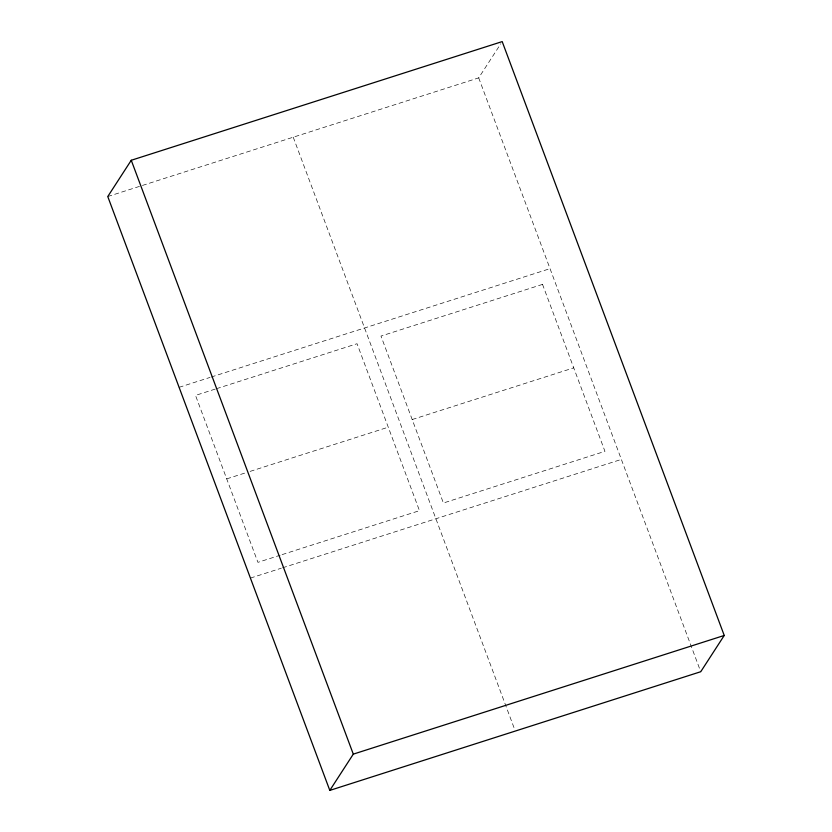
<?xml version="1.0" encoding="UTF-8"?>
<svg xmlns="http://www.w3.org/2000/svg" width="832" height="832" viewBox="0 0 832 832"><rect width="100%" height="100%" fill="white"/><g stroke="black" fill="none" stroke-linecap="round" stroke-linejoin="round"><path stroke-width="0.62" stroke-dasharray="4.16 3.12" d="M107.765 196.539L478.702 77.865L500.812 43.732M179.098 387.317L210.007 377.426M211.245 377.031L550.035 268.642M215.238 389.085L195.51 395.398L257.93 562.349L280.134 555.246M216.476 388.69L357.053 343.72L419.474 510.671L281.362 554.85M226.72 478.868L245.222 472.95M250.151 471.38L388.263 427.19M412.194 419.536L573.737 367.858M250.422 578.084L281.33 568.194M282.568 567.798L621.358 459.42M478.702 77.865L700.742 671.726M293.238 137.207L514.821 729.851M542.526 284.378L380.983 336.066L443.404 503.017L604.947 451.339L542.526 284.378"/><path stroke-width="1.25" d="M131.258 160.274L107.765 196.539L329.805 790.4L700.742 671.726L724.235 635.461L502.195 41.6L131.258 160.274L353.298 754.135L329.805 790.4M353.298 754.135L724.235 635.461"/></g></svg>
